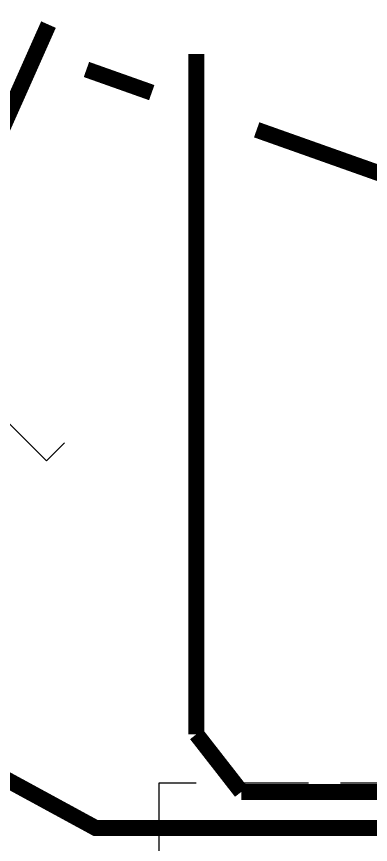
# Model space of a CAD drawing. Extents: x 2803505 to 5851001, y -1372902 to 24339.
# Drawn here: x 3816570 to 3817673, y -733078 to -730496 of the extents above; entities that cross this region are included whole.
import ezdxf
from ezdxf.enums import TextEntityAlignment as Align

# ---------------------------------------------------------------- set-up
doc = ezdxf.new("R2010")
doc.units = 0
doc.header["$LTSCALE"] = 1000
doc.header["$MEASUREMENT"] = 0
doc.linetypes.add('A户型$0$DASH', pattern=[0.35, 0.25, -0.1])
doc.layers.get('0').update_dxf_attribs({"linetype": 'CONTINUOUS'})
for name, color, linetype in [('!!电气', 1, 'CONTINUOUS'), ('5fur', 175, 'CONTINUOUS'), ('EQUIP-照明', 3, 'CONTINUOUS'), ('TEL_TEXT', 7, 'CONTINUOUS'), ('WIRE-照明', 2, 'CONTINUOUS')]:
    doc.layers.add(name, color=color, linetype=linetype)
doc.styles.add('_TEL_DIM', font='SIMPLEX', dxfattribs={"width": 0.8, "height": 3.5, "bigfont": 'HZTXT'})

# ---------------------------------------------------------------- blocks, each defined once
blk = doc.blocks.new('FGDGDGRDGRRD')
at = {"layer": '5fur', "color": 252, "linetype": 'A户型$0$DASH'}
for p, q in [((424251.3, 366694.8), (423434.8, 366694.8)), ((423434.8, 366694.8), (423434.8, 363577.1))]:
    blk.add_line(p, q, dxfattribs=at)
blk = doc.blocks.new('A$C1C403CBE')
blk.add_blockref('FGDGDGRDGRRD', (-419334.8, -361558.3))
blk = doc.blocks.new('$equip$00001962')
for p, q in [((0.1473, 0.3556), (0.625, 0.8333)), ((0.625, 0.8333), (0.7664, 0.6919))]:
    blk.add_line(p, q)
blk.add_circle((0, 0.2083), 0.2083)
for p in [(0, 0.4167), (-0.2083, 0.2083), (0.2083, 0.2083), (0, 0)]:
    blk.add_point(p)
for points in [[(-0.1042, 0.3888), (0.1042, 0.3888), (-0.1804, 0.3125), (0.1804, 0.3125)], [(0, 0.4167), (0, 0.4167), (-0.1042, 0.3888), (0.1042, 0.3888)], [(-0.1804, 0.3125), (0.1804, 0.3125), (-0.2083, 0.2083), (0.2083, 0.2083)], [(-0.1804, 0.1042), (0.1804, 0.1042), (-0.2083, 0.2083), (0.2083, 0.2083)], [(-0.1042, 0.0279), (0.1042, 0.0279), (-0.1804, 0.1042), (0.1804, 0.1042)], [(0, 0), (0, 0), (-0.1042, 0.0279), (0.1042, 0.0279)]]:
    blk.add_solid(points)
at = {"layer": 'TEL_TEXT', "style": '_TEL_DIM', "flags": 1}
blk.add_attdef('A', text='', height=0.00002, dxfattribs=at).set_placement((0, 0), align=Align.MIDDLE_CENTER)

msp = doc.modelspace()

# ---------------------------------------------------------------- linework, layer by layer
at = {"layer": 'WIRE-照明', "linetype": 'Continuous', "const_width": 50}
for points in [[(3816487, -730932), (3816669.9, -730520.7)], [(3817131, -732734.1), (3817131, -730612.3)], [(3822662.2, -733026.9), (3816817.6, -733026.9), (3816102.2, -732637.4)], [(3817271, -732913.8), (3817131, -732734.1)], [(3822645.3, -732913.8), (3817271, -732913.8)]]:
    msp.add_lwpolyline(points, dxfattribs=at)
at = {"layer": 'WIRE-照明', "color": 2, "linetype": 'Continuous', "const_width": 50}
for points in [[(3816788.2, -730660.7), (3816991.7, -730732.9)], [(3817318.8, -730848.9), (3818325.1, -731206)]]:
    msp.add_lwpolyline(points, dxfattribs=at)

# ---------------------------------------------------------------- block references
at = {"layer": '!!电气'}
msp.add_blockref('A$C1C403CBE', (3812913.6, -738022.9), dxfattribs=at)
at = {"layer": 'EQUIP-照明', "color": 1, "xscale": -400, "yscale": 400, "zscale": 400, "rotation": 180}
msp.add_blockref('$equip$00001962', (3816413.6, -731548.5), dxfattribs=at)

doc.saveas('drawing.dxf')
